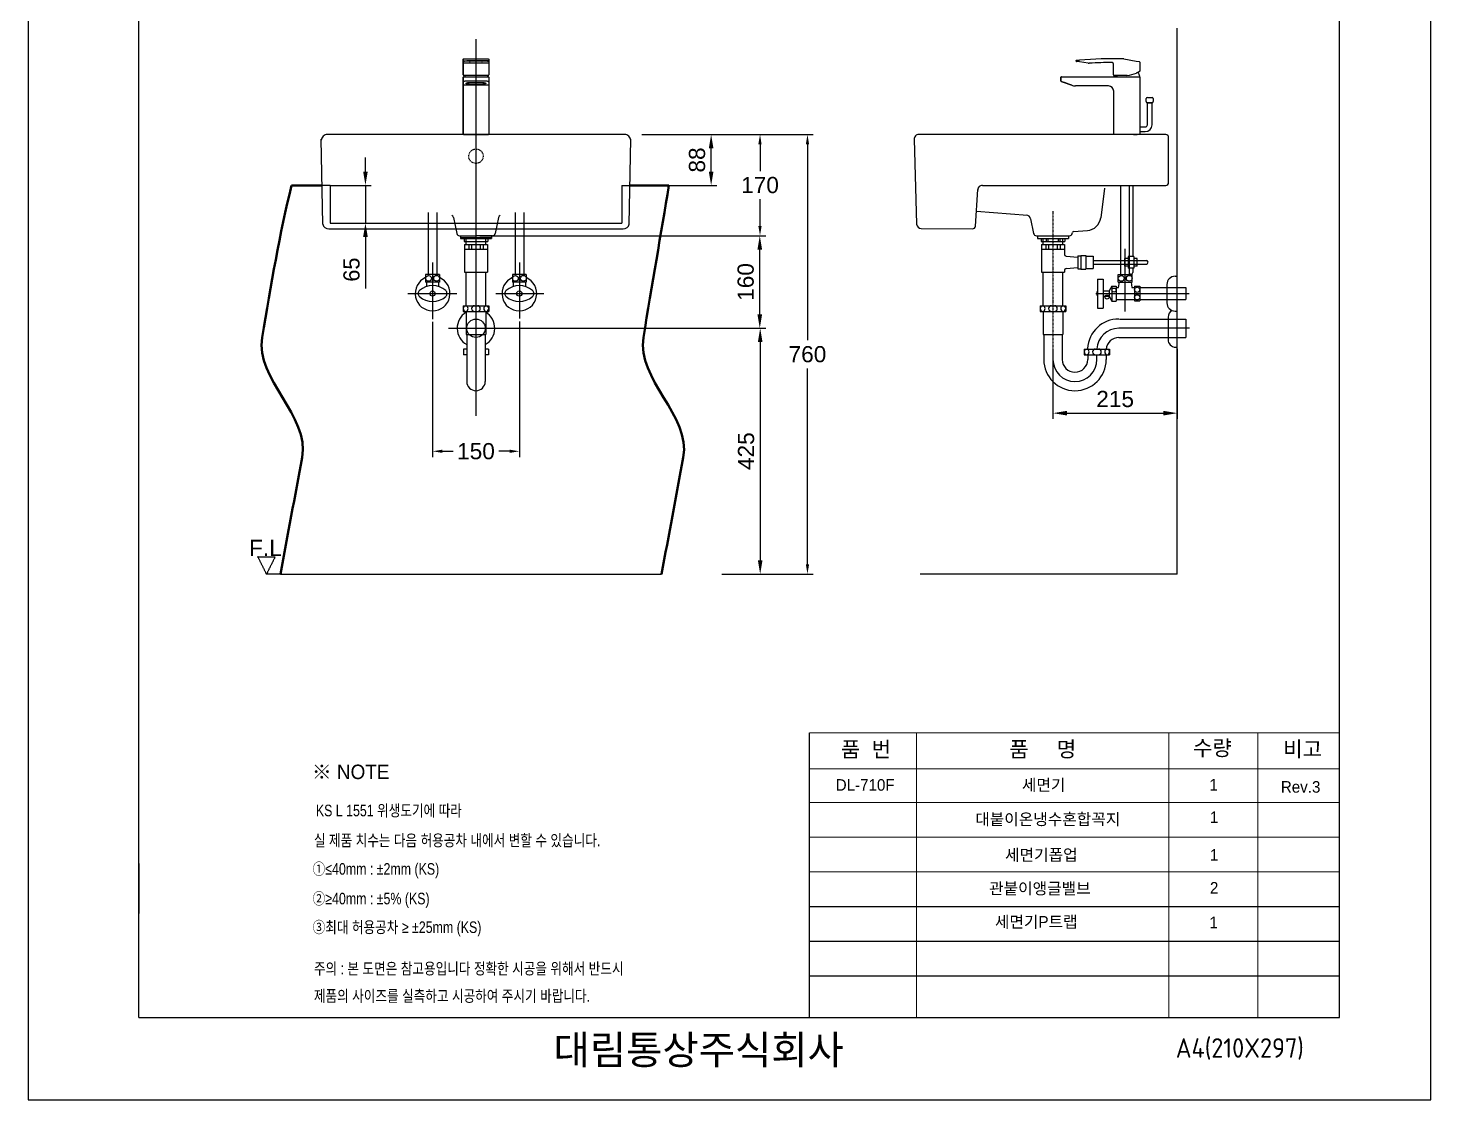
# Model space of a CAD drawing. Header units: millimetres. Extents: x 11354 to 13779, y -332 to 3099.
# Drawn here: x 11354 to 13779, y -332 to 1522 of the extents above; entities that cross this region are included whole.
import ezdxf
from ezdxf.lldxf.tags import DXFTag

# ---------------------------------------------------------------- set-up
doc = ezdxf.new("R2010")
doc.units = ezdxf.units.MM
doc.header["$LTSCALE"] = 0.2
doc.linetypes.add('DashDot', pattern=[9, 5, -2, 0, -2])
doc.linetypes.add('Dashed', pattern=[10, 5, -5])
for name, color, linetype in [('001', 7, 'Continuous'), ('002', 7, 'Continuous'), ('2', 2, 'HIDDEN'), ('BU', 7, 'Continuous'), ('CENTER', 2, 'CENTER'), ('DIMTEXT', 174, 'Continuous'), ('POINT', 7, 'Continuous'), ('YA', 7, 'Continuous')]:
    doc.layers.add(name, color=color, linetype=linetype)
doc.layers.add('DIM', color=3, linetype='Continuous', lineweight=15)
doc.layers.add('LINE', color=7, linetype='Continuous', lineweight=25)
doc.styles.add('ARIAL', font='arial.ttf')
doc.styles.add('h', font='', dxfattribs={"height": 28})
doc.styles.add('MtXpl_', font='')
doc.styles.get("Standard").update_dxf_attribs({"font": 'ISOCP.SHX', "bigfont": 'WHGTXT.SHX'})
doc.styles.add('굴림', font='')
doc.styles.add('스타일1', font='txt.shx', dxfattribs={"bigfont": 'ghs.shx'})
doc.styles.get('h').set_extended_font_data('Haansoft Batang')
doc.styles.get('MtXpl_').set_extended_font_data('Gulim')
doc.styles.get('굴림').set_extended_font_data('援대┝')
tags = doc.linetypes.add('Amconstr', pattern=[9999, 9999, 0]).pattern_tags.tags
tags[6:7] = [DXFTag(74, 4), DXFTag(75, 0), DXFTag(340, '0'), DXFTag(46, 1.0), DXFTag(50, 0.0), DXFTag(44, 0.0), DXFTag(45, 0.0)]
tags[4:5] = [DXFTag(74, 4), DXFTag(75, 0), DXFTag(340, '0'), DXFTag(46, 1.0), DXFTag(50, 0.0), DXFTag(44, 0.0), DXFTag(45, 0.0)]
tags = doc.linetypes.add('CENTER', pattern=[50.8, 31.75, -6.35, 6.35, -6.35]).pattern_tags.tags
tags[10:11] = [DXFTag(74, 4), DXFTag(75, 0), DXFTag(340, '0'), DXFTag(46, 1.0), DXFTag(50, 0.0), DXFTag(44, 0.0), DXFTag(45, 0.0)]
tags[8:9] = [DXFTag(74, 4), DXFTag(75, 0), DXFTag(340, '0'), DXFTag(46, 1.0), DXFTag(50, 0.0), DXFTag(44, 0.0), DXFTag(45, 0.0)]
tags[6:7] = [DXFTag(74, 4), DXFTag(75, 0), DXFTag(340, '0'), DXFTag(46, 1.0), DXFTag(50, 0.0), DXFTag(44, 0.0), DXFTag(45, 0.0)]
tags[4:5] = [DXFTag(74, 4), DXFTag(75, 0), DXFTag(340, '0'), DXFTag(46, 1.0), DXFTag(50, 0.0), DXFTag(44, 0.0), DXFTag(45, 0.0)]
tags = doc.linetypes.add('HIDDEN', pattern=[9.525, 6.35, -3.175]).pattern_tags.tags
tags[6:7] = [DXFTag(74, 4), DXFTag(75, 0), DXFTag(340, '0'), DXFTag(46, 1.0), DXFTag(50, 0.0), DXFTag(44, 0.0), DXFTag(45, 0.0)]
tags[4:5] = [DXFTag(74, 4), DXFTag(75, 0), DXFTag(340, '0'), DXFTag(46, 1.0), DXFTag(50, 0.0), DXFTag(44, 0.0), DXFTag(45, 0.0)]
doc.dimstyles.new('AM_ISO$0', dxfattribs={"dimtxt": 28, "dimasz": 24, "dimexe": 10, "dimexo": 0, "dimgap": 10, "dimtad": 1, "dimdec": 0, "dimdsep": 46, "dimtxsty": 'h', "dimcen": -5, "dimclrd": 256, "dimclre": 256, "dimclrt": 256, "dimadec": 0, "dimazin": 2, "dimtp": 0.1, "dimtm": 0.1, "dimtfac": 0.71, "dimtdec": 0, "dimtmove": 0, "dimatfit": 3, "dimfxl": 0, "dimlwd": -1, "dimlwe": -1, "dimarcsym": 0})
doc.dimstyles.new('MSADIM', dxfattribs={"dimtxt": 33, "dimasz": 17, "dimexe": 10, "dimexo": 5, "dimgap": 0.09, "dimtad": 0, "dimtih": 1, "dimtoh": 1, "dimdec": 0, "dimzin": 1, "dimdsep": 46, "dimtxsty": 'ARIAL', "dimcen": 0.09, "dimadec": 0, "dimazin": 0, "dimtfac": 1, "dimtdec": 4, "dimtix": 1, "dimtmove": 0, "dimatfit": 3, "dimfxl": 0, "dimtolj": 1, "dimtzin": 1, "dimarcsym": 0})

# ---------------------------------------------------------------- blocks, each defined once
blk = doc.blocks.new('*D52')
at = {"layer": 'Defpoints', "color": 0}
for p in [(12203.4, 1019.4), (12053.4, 1018.5), (12053.4, 789.8)]:
    blk.add_point(p, dxfattribs=at)
at = {"layer": 'DIM', "color": 0, "lineweight": -2}
for p, q in [((12053.4, 1013.5), (12053.4, 779.8)), ((12203.4, 1014.4), (12203.4, 779.8)), ((12070.4, 789.8), (12088.9, 789.8)), ((12186.4, 789.8), (12168, 789.8))]:
    blk.add_line(p, q, dxfattribs=at)
at = {"layer": 'DIM', "color": 0}
for points in [[(12070.4, 792.6), (12070.4, 787), (12053.4, 789.8)], [(12186.4, 792.6), (12186.4, 787), (12203.4, 789.8)]]:
    blk.add_solid(points, dxfattribs=at)
at = {"layer": 'DIM', "color": 0, "insert": (12128.4, 789.8), "char_height": 33, "attachment_point": 5, "style": 'ARIAL'}
blk.add_mtext('\\A1;{\\H0.84848x;150}', dxfattribs=at)
blk = doc.blocks.new('*D53')
at = {"layer": 'Defpoints', "color": 0}
for p in [(12410.4, 1337.5), (12619.5, 1337.5), (12156.9, 1162.5)]:
    blk.add_point(p, dxfattribs=at)
at = {"layer": 'DIM', "color": 0, "lineweight": -2}
for p, q in [((12415.4, 1337.5), (12629.5, 1337.5)), ((12619.5, 1320.5), (12619.5, 1274.3)), ((12619.5, 1179.5), (12619.5, 1225.7)), ((12161.9, 1162.5), (12629.5, 1162.5))]:
    blk.add_line(p, q, dxfattribs=at)
at = {"layer": 'DIM', "color": 0}
for points in [[(12616.6, 1320.5), (12622.3, 1320.5), (12619.5, 1337.5)], [(12616.6, 1179.5), (12622.3, 1179.5), (12619.5, 1162.5)]]:
    blk.add_solid(points, dxfattribs=at)
at = {"layer": 'DIM', "color": 0, "insert": (12619.5, 1250), "char_height": 33, "attachment_point": 5, "style": 'ARIAL'}
blk.add_mtext('\\A1;{\\H0.84848x;170}', dxfattribs=at)
blk = doc.blocks.new('*D54')
at = {"layer": 'Defpoints', "color": 0, "linetype": 'Continuous'}
for p in [(12410.4, 1337.5), (12701.5, 1337.5), (12548.6, 577.5)]:
    blk.add_point(p, dxfattribs=at)
at = {"layer": 'DIM', "color": 0, "linetype": 'Continuous', "lineweight": -2}
for p, q in [((12415.4, 1337.5), (12711.5, 1337.5)), ((12701.5, 1320.5), (12701.5, 981.8)), ((12701.5, 594.5), (12701.5, 933.2)), ((12553.6, 577.5), (12711.5, 577.5))]:
    blk.add_line(p, q, dxfattribs=at)
at = {"layer": 'DIM', "color": 0, "linetype": 'Continuous'}
for points in [[(12698.7, 1320.5), (12704.4, 1320.5), (12701.5, 1337.5)], [(12698.7, 594.5), (12704.4, 594.5), (12701.5, 577.5)]]:
    blk.add_solid(points, dxfattribs=at)
at = {"layer": 'DIM', "color": 0, "linetype": 'Continuous', "insert": (12701.5, 957.5), "char_height": 33, "attachment_point": 5, "style": 'ARIAL'}
blk.add_mtext('\\A1;{\\H0.84848x;760}', dxfattribs=at)
blk = doc.blocks.new('*D63')
at = {"layer": 'Defpoints', "color": 0}
for p in [(12428.3, 1337.5), (12535, 1337.5), (12428.3, 1249.5)]:
    blk.add_point(p, dxfattribs=at)
at = {"layer": 'LINE', "linetype": 'ByBlock'}
for p, q in [((12428.3, 1337.5), (12545, 1337.5)), ((12535, 1273.5), (12535, 1313.5)), ((12428.3, 1249.5), (12545, 1249.5))]:
    blk.add_line(p, q, dxfattribs=at)
at = {"layer": 'LINE'}
for points in [[(12531, 1313.5), (12539, 1313.5), (12535, 1337.5)], [(12531, 1273.5), (12539, 1273.5), (12535, 1249.5)]]:
    blk.add_solid(points, dxfattribs=at)
at = {"layer": 'LINE', "insert": (12510.7, 1293.5), "char_height": 28, "attachment_point": 5, "rotation": 90, "style": 'ARIAL'}
blk.add_mtext('88', dxfattribs=at)
blk = doc.blocks.new('*D64')
at = {"layer": 'Defpoints', "color": 0}
for p in [(12135.2, 1162.5), (12619.1, 1162.5), (12135.2, 1002.5)]:
    blk.add_point(p, dxfattribs=at)
at = {"layer": 'LINE', "linetype": 'ByBlock'}
for p, q in [((12135.2, 1162.5), (12629.1, 1162.5)), ((12619.1, 1026.5), (12619.1, 1138.5)), ((12135.2, 1002.5), (12629.1, 1002.5))]:
    blk.add_line(p, q, dxfattribs=at)
at = {"layer": 'LINE'}
for points in [[(12615.1, 1138.5), (12623.1, 1138.5), (12619.1, 1162.5)], [(12615.1, 1026.5), (12623.1, 1026.5), (12619.1, 1002.5)]]:
    blk.add_solid(points, dxfattribs=at)
at = {"layer": 'LINE', "insert": (12594.8, 1082.5), "char_height": 28, "attachment_point": 5, "rotation": 90, "style": 'ARIAL'}
blk.add_mtext('160', dxfattribs=at)
blk = doc.blocks.new('*D56')
at = {"layer": 'Defpoints', "color": 0}
for p in [(12619.1, 1002.5), (12619.1, 577.5), (12619.8, 577.5)]:
    blk.add_point(p, dxfattribs=at)
at = {"layer": 'LINE', "linetype": 'ByBlock'}
for p, q in [((12619.1, 1002.5), (12629.8, 1002.5)), ((12619.8, 978.5), (12619.8, 601.5)), ((12619.1, 577.5), (12629.8, 577.5))]:
    blk.add_line(p, q, dxfattribs=at)
at = {"layer": 'LINE'}
for points in [[(12615.8, 978.5), (12623.8, 978.5), (12619.8, 1002.5)], [(12615.8, 601.5), (12623.8, 601.5), (12619.8, 577.5)]]:
    blk.add_solid(points, dxfattribs=at)
at = {"layer": 'LINE', "insert": (12595.5, 790), "char_height": 28, "attachment_point": 5, "rotation": 90, "style": 'ARIAL'}
blk.add_mtext('425', dxfattribs=at)
blk = doc.blocks.new('*D65')
at = {"layer": 'Defpoints', "color": 0}
for p in [(13126, 966.7), (13341, 966.7), (13341, 855.7)]:
    blk.add_point(p, dxfattribs=at)
at = {"layer": 'LINE', "linetype": 'ByBlock'}
for p, q in [((13126, 966.7), (13126, 845.7)), ((13341, 966.7), (13341, 845.7)), ((13150, 855.7), (13317, 855.7))]:
    blk.add_line(p, q, dxfattribs=at)
at = {"layer": 'LINE'}
for points in [[(13150, 859.7), (13150, 851.7), (13126, 855.7)], [(13317, 859.7), (13317, 851.7), (13341, 855.7)]]:
    blk.add_solid(points, dxfattribs=at)
at = {"layer": 'LINE', "insert": (13233.5, 880), "char_height": 28, "attachment_point": 5, "style": 'ARIAL'}
blk.add_mtext('215', dxfattribs=at)
blk = doc.blocks.new('*D70')
at = {"layer": 'Defpoints', "color": 0}
for p in [(11876.4, 1249.5), (11876.4, 1184.5), (11937.3, 1184.5)]:
    blk.add_point(p, dxfattribs=at)
at = {"layer": 'LINE', "linetype": 'ByBlock'}
for p, q in [((11937.3, 1273.5), (11937.3, 1297.5)), ((11876.4, 1249.5), (11947.3, 1249.5)), ((11937.3, 1249.5), (11937.3, 1184.5)), ((11876.4, 1184.5), (11947.3, 1184.5)), ((11937.3, 1160.5), (11937.3, 1071.2))]:
    blk.add_line(p, q, dxfattribs=at)
at = {"layer": 'LINE'}
for points in [[(11933.3, 1273.5), (11941.3, 1273.5), (11937.3, 1249.5)], [(11933.3, 1160.5), (11941.3, 1160.5), (11937.3, 1184.5)]]:
    blk.add_solid(points, dxfattribs=at)
at = {"layer": 'LINE', "insert": (11913.3, 1103.9), "char_height": 28, "attachment_point": 5, "rotation": 90, "style": 'h'}
blk.add_mtext('65', dxfattribs=at)

msp = doc.modelspace()

# ---------------------------------------------------------------- linework, layer by layer
at = {"layer": '001', "color": 0, "linetype": 'Continuous'}
for p, q in [((12128.4, 1337.5), (11871.4, 1337.5)), ((12385.4, 1337.5), (12128.4, 1337.5)), ((13321, 1337.5), (12894, 1337.5)), ((11863.5, 1182.4), (11860.9, 1329.4)), ((12393.4, 1182.4), (12395.9, 1329.4)), ((12886, 1329.2), (12890.3, 1182.2)), ((13326, 1254.5), (13326, 1332.5)), ((12991.9, 1179.1), (12996, 1242.2)), ((13003.9, 1249.5), (13294, 1249.5)), ((11873.8, 1174.5), (12128.4, 1174.5)), ((12128.4, 1174.5), (12383.1, 1174.5)), ((12898.2, 1175.2), (12986.9, 1174.5))]:
    msp.add_line(p, q, dxfattribs=at)
for centre, radius, start, end in [((11871.1, 1327.4), 10.1, 88.184, 179.2741), ((12385.8, 1327.4), 10.1, 0.7259, 91.816), ((12894, 1329.5), 8, 90, 182.1728), ((13003.9, 1241.5), 8, 89.9984, 175.237), ((11873.5, 1184.8), 10.3, 193.5104, 272.9346), ((12383.4, 1184.8), 10.3, 267.0654, 346.4896), ((12898.3, 1183.3), 8.14, 187.4423, 269.1422), ((12986.9, 1179.5), 5, 270, 355.2364)]:
    msp.add_arc(centre, radius, start, end, dxfattribs=at)
at = {"layer": '001', "color": 0}
msp.add_open_spline([(13341, 577.5), (13341, 1072.9), (13341, 1521.6)], degree=2, dxfattribs=at)
at = {"layer": '002', "color": 5, "lineweight": 50}
msp.add_line((11862.3, 1249.5), (11809.6, 1249.5), dxfattribs=at)
at = {"layer": '002', "color": 0}
msp.add_line((13294, 1249.5), (13321, 1249.5), dxfattribs=at)
for points in [[(11790.3, 577.5), (12449.3, 577.5)], [(13341, 577.5), (12896.3, 577.5)]]:
    msp.add_lwpolyline(points, dxfattribs=at)
msp.add_arc((13003.9, 1241.5), 8, 90, 180.0017, dxfattribs=at)
at = {"layer": '002', "color": 5, "lineweight": 50}
for points, knots in [([(11809.6, 1249.5), (11789.2, 1167.2), (11774, 1077), (11758.8, 986.7), (11746.7, 914.8), (11841.3, 850.9), (11827.9, 779.2), (11815.4, 712), (11802.8, 644.8), (11790.3, 577.5)], [0, 0, 0, 0, 0.393233, 0.393233, 0.393233, 0.706232, 0.706232, 0.706232, 1, 1, 1, 1]), ([(12449.3, 577.5), (12461.8, 644.8), (12474.4, 712), (12486.9, 779.2), (12500.3, 850.9), (12405.7, 914.8), (12417.8, 986.7), (12433, 1077), (12448.2, 1167.2), (12462.1, 1249.5)], [-1, -1, -1, -1, -0.7062318, -0.7062318, -0.7062318, -0.3932325, -0.3932325, -0.3932325, -0.000011, -0.000011, -0.000011, -0.000011])]:
    msp.add_open_spline(points, degree=3, knots=knots, dxfattribs=at)
at = {"layer": 'BU', "color": 0, "linetype": 'Continuous'}
for p, q in [((12106.4, 1465.3), (12106.4, 1467.5)), ((12106.4, 1467.5), (12106.4, 1467.4)), ((12106.4, 1467.4), (12106.4, 1463.6)), ((12106.4, 1464), (12106.4, 1465.3)), ((12106.4, 1462), (12106.4, 1464)), ((12106.4, 1463.6), (12106.4, 1462.7)), ((12106.4, 1463.2), (12106.4, 1461.9)), ((12106.4, 1440.5), (12106.4, 1463.2)), ((12106.4, 1462.7), (12106.4, 1461.5)), ((12106.4, 1461.9), (12106.4, 1462)), ((12106.4, 1461.5), (12106.4, 1444.7)), ((12107.4, 1468.6), (12149.4, 1468.6)), ((12149.4, 1461), (12107.4, 1461)), ((12112.4, 1464.9), (12112.4, 1464.7)), ((12144.4, 1464.9), (12112.4, 1464.9)), ((12112.4, 1464.7), (12144.4, 1464.7)), ((12118.4, 1464.3), (12117.4, 1464.3)), ((12117.4, 1464.3), (12117.4, 1463.7)), ((12117.4, 1463.7), (12117.4, 1463.5)), ((12117.4, 1463.5), (12118.4, 1463.5)), ((12118.4, 1464.3), (12118.4, 1463.7)), ((12118.4, 1463.5), (12118.4, 1464.3)), ((12118.4, 1463.7), (12118.4, 1463.5)), ((12139.4, 1464.3), (12138.4, 1464.3)), ((12138.4, 1464.3), (12138.4, 1463.7)), ((12138.4, 1463.7), (12138.4, 1463.5)), ((12138.4, 1463.5), (12139.4, 1463.5)), ((12138.4, 1463.5), (12139.4, 1463.5)), ((12139.4, 1464.3), (12139.4, 1463.5)), ((12139.4, 1463.7), (12139.4, 1464.3)), ((12139.4, 1463.5), (12139.4, 1463.7)), ((12139.4, 1463.5), (12139.4, 1463.5)), ((12144.4, 1464.7), (12144.4, 1464.9)), ((12149.4, 1460.9), (12149.4, 1461)), ((12150.4, 1467.6), (12150.4, 1465.3)), ((12150.4, 1465.3), (12150.4, 1464)), ((12150.4, 1464), (12150.4, 1462)), ((12150.4, 1463.2), (12150.4, 1463.2)), ((12150.4, 1463.2), (12150.4, 1440.5)), ((12150.4, 1462), (12150.4, 1461.9)), ((13166, 1464.7), (13166, 1464.9)), ((13166, 1464.9), (13166, 1464.7)), ((13171.8, 1463), (13166.8, 1463.7)), ((13186.9, 1461), (13171.8, 1463)), ((13230.5, 1440.5), (13230.5, 1459.1)), ((13248.4, 1468.4), (13270.1, 1464.6)), ((13270.1, 1464.6), (13275.1, 1463.7)), ((13276, 1462.7), (13276, 1462.6)), ((13276, 1462.6), (13276, 1461.5)), ((13276, 1461.5), (13276, 1447.1)), ((12106.4, 1444.7), (12106.4, 1440.5)), ((12106.4, 1436.5), (12106.4, 1337.5)), ((12106.4, 1428.4), (12106.4, 1436.5)), ((12107.9, 1439.5), (12107.4, 1439.5)), ((12107.4, 1437.5), (12112.4, 1437.5)), ((12149, 1439.5), (12107.9, 1439.5)), ((12112.4, 1437.5), (12144.4, 1437.5)), ((12144.4, 1437.5), (12149.4, 1437.5)), ((12149.4, 1439.5), (12149, 1439.5)), ((12150.4, 1436.5), (12150.4, 1428.4)), ((13139.7, 1436.5), (13139.7, 1430.2)), ((13139.7, 1430.2), (13139.7, 1436.5)), ((13140.7, 1437.5), (13145.7, 1437.5)), ((13145.7, 1437.5), (13270, 1437.5)), ((13245, 1439.5), (13231.5, 1439.5)), ((13232, 1439.5), (13236.4, 1439.5)), ((13247, 1439.5), (13245, 1439.5)), ((13254, 1439.5), (13247, 1439.5)), ((13270, 1437.5), (13275, 1437.5)), ((13275, 1437.5), (13276, 1437.5)), ((13276, 1437.5), (13276, 1436.5)), ((13276, 1436.5), (13276, 1337.5)), ((12106.4, 1423.7), (12106.4, 1428.4)), ((12106.4, 1422.5), (12106.4, 1423.7)), ((12106.4, 1337.5), (12106.4, 1422.5)), ((12149.4, 1422.7), (12107.4, 1422.7)), ((12112.4, 1430.2), (12144.4, 1430.2)), ((12115.4, 1427.2), (12141.4, 1427.2)), ((12115.4, 1427.2), (12115.4, 1424.5)), ((12115.4, 1424.5), (12141.4, 1424.5)), ((12141.4, 1424.5), (12141.4, 1427.2)), ((12150.4, 1428.4), (12150.4, 1423.7)), ((12150.4, 1423.7), (12150.4, 1422.5)), ((12150.4, 1422.5), (12150.4, 1422.5)), ((12150.4, 1422.5), (12150.4, 1337.5)), ((13140.4, 1429.3), (13145.4, 1427.5)), ((13145.4, 1427.5), (13140.4, 1429.3)), ((13145.4, 1427.5), (13158.4, 1422.7)), ((13158.4, 1422.7), (13145.4, 1427.5)), ((13153.5, 1424.5), (13146, 1427.2)), ((13146, 1427.2), (13153.5, 1424.5)), ((13222, 1421.5), (13165.2, 1421.5)), ((13231, 1337.5), (13231, 1412.5)), ((13287.4, 1394.5), (13287.4, 1399.5)), ((13293.4, 1392.5), (13289.3, 1392.5)), ((13289.4, 1401.5), (13297.5, 1401.5)), ((13289.4, 1354.5), (13289.4, 1392.5)), ((13289.4, 1392.5), (13297.4, 1392.5)), ((13295.7, 1392.5), (13291, 1392.5)), ((13297.5, 1392.5), (13293.4, 1392.5)), ((13297.4, 1392.5), (13293.4, 1392.5)), ((13297.4, 1354.5), (13297.4, 1392.5)), ((13299.4, 1399.6), (13299.4, 1394.5)), ((13276, 1374.5), (13276, 1369.5)), ((13276, 1369.5), (13276, 1347.5)), ((12107, 1337.5), (12149.9, 1337.5)), ((13276, 1337.5), (13231, 1337.5)), ((13268.4, 1337.5), (13265.4, 1337.5)), ((13265.4, 1337.5), (13271.4, 1337.5)), ((13276, 1350.5), (13285.4, 1350.5)), ((13276, 1347.5), (13276, 1342.5)), ((13276, 1342.5), (13285.4, 1342.5))]:
    msp.add_line(p, q, dxfattribs=at)
for centre, radius, start, end in [((12149.4, 1461.9), 1, 270, 0), ((13167, 1464.7), 1, 202.1993, 262.1993), ((13167, 1464.7), 1, 202.1993, 262.1993), ((13167, 1464.7), 1, 202.1993, 262.1993), ((13167, 1464.7), 1, 202.1993, 262.1993), ((13239.7, 468.6), 1000, 89.5936, 93.8863), ((13188.3, 1470.9), 10, 262.1993, 272.9349), ((13239.7, 468.6), 993.6, 90.6538, 92.9349), ((13227.2, 1459), 3.34, 2.007, 69.3544), ((13246.7, 1458.5), 10, 80, 89.5936), ((12107.4, 1440.5), 1, 180, 270), ((12107.4, 1436.5), 1, 90, 180), ((12107.4, 1436.5), 1, 90, 180), ((12136.1, 1432.5), 27.6, 165.1842, 169.4357), ((12121.8, 1432.5), 27.6, 10.5643, 14.8158), ((12149.4, 1440.5), 1, 270, 0), ((12149.4, 1436.5), 1, 0, 90), ((13140.7, 1436.5), 1, 90, 180), ((13140.7, 1436.5), 1, 90, 180), ((13231.5, 1440.5), 1, 180, 270), ((13263.1, 1432.5), 27.6, 165.1842, 169.4357), ((13248.4, 1495.1), 55.8, 275.72, 293.156), ((13248.8, 1432.5), 27.6, 10.5643, 27.3016), ((13165.2, 1441.5), 20, 250, 270), ((13165.2, 1441.5), 20, 250, 270), ((13222, 1412.5), 9, 0, 90), ((13289.4, 1399.5), 2, 90, 180), ((13289.3, 1394.5), 1.92, 180, 270), ((13297.5, 1399.6), 1.92, 0, 90), ((13297.5, 1394.5), 1.92, 270, 0), ((13285.4, 1354.5), 12, 270, 0), ((13285.4, 1354.5), 4, 270, 0)]:
    msp.add_arc(centre, radius, start, end, dxfattribs=at)
for points, knots in [([(12106.4, 1467.7), (12106.5, 1467.7), (12106.5, 1467.8), (12106.5, 1468), (12106.7, 1468.2), (12106.9, 1468.4), (12107.1, 1468.5), (12107.3, 1468.6), (12107.4, 1468.6)], [0, 0, 0, 0, 0.097046, 0.215477, 0.366984, 0.6013, 0.806128, 1, 1, 1, 1]), ([(12106.4, 1465.3), (12106.4, 1465.2), (12106.5, 1465.2), (12106.9, 1465.1), (12107.1, 1465.1), (12107.2, 1465.1), (12107.4, 1465.1), (12107.9, 1465), (12108.5, 1465), (12109.2, 1465), (12109.8, 1465), (12110.4, 1464.9), (12111.3, 1464.9), (12112, 1464.9), (12112.4, 1464.9)], [-1, -1, -1, -1, -0.857143, -0.714286, -0.696429, -0.678571, -0.642857, -0.571429, -0.428571, -0.357143, -0.285714, -0.214286, -0.142857, 0, 0, 0, 0]), ([(12106.4, 1464), (12106.4, 1464.1), (12106.8, 1464.3), (12108.6, 1464.6), (12110.6, 1464.7), (12112, 1464.7), (12112.4, 1464.7)], [0, 0, 0, 0, 0.285714, 0.571429, 0.857143, 1, 1, 1, 1]), ([(12150.3, 1465.2), (12150.3, 1465.2), (12150.2, 1465.2), (12149.9, 1465.1), (12149.2, 1465), (12148.4, 1465), (12147.6, 1465), (12146.9, 1464.9), (12145.8, 1464.9), (12144.9, 1464.9), (12144.4, 1464.9)], [0, 0, 0, 0, 0.022938, 0.185782, 0.348626, 0.511469, 0.592891, 0.674313, 0.837156, 1, 1, 1, 1]), ([(12144.4, 1464.7), (12145.3, 1464.7), (12147.1, 1464.7), (12149.3, 1464.5), (12150.1, 1464.3), (12150.3, 1464.2), (12150.3, 1464.2)], [0, 0, 0, 0, 0.32589, 0.651781, 0.977671, 1, 1, 1, 1]), ([(12149.4, 1468.6), (12149.4, 1468.6), (12149.6, 1468.6), (12149.8, 1468.5), (12150, 1468.4), (12150.2, 1468.2), (12150.3, 1468.1), (12150.4, 1467.9), (12150.4, 1467.8), (12150.4, 1467.7), (12150.4, 1467.6), (12150.4, 1467.6)], [0, 0, 0, 0, 0.020818, 0.239105, 0.419032, 0.574027, 0.708164, 0.821662, 0.913084, 0.980269, 1, 1, 1, 1]), ([(13166.9, 1465.9), (13166.8, 1465.9), (13166.5, 1465.8), (13166.3, 1465.7), (13166.1, 1465.5), (13166, 1465.2), (13166, 1465), (13166, 1464.9)], [0, 0, 0, 0, 0.285714, 0.428571, 0.571429, 0.785714, 1, 1, 1, 1]), ([(13166.9, 1465.9), (13166.9, 1465.9), (13167, 1465.9), (13167.3, 1465.9), (13167.7, 1466), (13168.1, 1466), (13168.8, 1466), (13169.7, 1466.1), (13170.8, 1466.2), (13171.5, 1466.2), (13171.9, 1466.3)], [0, 0, 0, 0, 0.142857, 0.285715, 0.357143, 0.428572, 0.571429, 0.714286, 0.857144, 1, 1, 1, 1]), ([(13275.3, 1446.2), (13275.3, 1446.2), (13275.2, 1446.1), (13275, 1446), (13274.6, 1445.8), (13274.3, 1445.6), (13273.9, 1445.4), (13273.5, 1445.2), (13273, 1445), (13272.3, 1444.6), (13271.7, 1444.4), (13271.1, 1444.1), (13270.9, 1444), (13270.8, 1443.9)], [0, 0, 0, 0, 0.022359, 0.196356, 0.283355, 0.370353, 0.457352, 0.522601, 0.631349, 0.718348, 0.892345, 0.935844, 1, 1, 1, 1]), ([(13274.9, 1446), (13274.9, 1446), (13274.9, 1446), (13274.9, 1445.9), (13274.8, 1445.9), (13274.8, 1445.9), (13274.7, 1445.9), (13274.7, 1445.8), (13274.6, 1445.8), (13274.5, 1445.7), (13274.5, 1445.7), (13274.4, 1445.7), (13274.4, 1445.7), (13274.3, 1445.6), (13274.3, 1445.6), (13274.2, 1445.6), (13274.1, 1445.5), (13273.9, 1445.4), (13273.9, 1445.4), (13273.7, 1445.3), (13273.6, 1445.3), (13273.5, 1445.2), (13273.4, 1445.2), (13273.4, 1445.1), (13273.4, 1445.1), (13273.3, 1445.1)], [0, 0, 0, 0, 0.147203, 0.147203, 0.295653, 0.295653, 0.37051, 0.37051, 0.483564, 0.483564, 0.521467, 0.521467, 0.597561, 0.597561, 0.635788, 0.635788, 0.751471, 0.751471, 0.829397, 0.829397, 0.947331, 0.947331, 0.986892, 0.986892, 1, 1, 1, 1]), ([(13275.8, 1447.1), (13275.8, 1447), (13275.8, 1446.8), (13275.7, 1446.5), (13275.6, 1446.3), (13275.4, 1446.2), (13275.3, 1446.2)], [0, 0, 0, 0, 0.250237, 0.500472, 0.750707, 1, 1, 1, 1]), ([(13275.8, 1447.1), (13275.8, 1447.1), (13275.9, 1447.1), (13276, 1447.1), (13276, 1447.1)], [0, 0, 0, 0, 0.15708, 1, 1, 1, 1]), ([(12106.4, 1428.4), (12106.4, 1428.7), (12106.8, 1429.2), (12108.6, 1429.9), (12110.6, 1430.2), (12112, 1430.2), (12112.4, 1430.2)], [0, 0, 0, 0, 0.285714, 0.571429, 0.857143, 1, 1, 1, 1]), ([(12106.4, 1422.5), (12106.4, 1422.5), (12106.4, 1422.5), (12106.4, 1422.4), (12106.5, 1422.3), (12106.5, 1422.2)], [0, 0, 0, 0, 0.003909, 0.003909, 1, 1, 1, 1]), ([(12144.4, 1430.2), (12145.3, 1430.2), (12147.1, 1430.1), (12149.3, 1429.6), (12150.1, 1429.1), (12150.3, 1428.8), (12150.3, 1428.8)], [0, 0, 0, 0, 0.326484, 0.652968, 0.979452, 1, 1, 1, 1]), ([(12150.4, 1422.3), (12150.4, 1422.3), (12150.4, 1422.3), (12150.4, 1422.3), (12150.4, 1422.3)], [0, 0, 0, 0, 0.705199, 1, 1, 1, 1]), ([(13139.7, 1430.2), (13139.7, 1430.1), (13139.7, 1430), (13139.8, 1429.8), (13140, 1429.6), (13140.1, 1429.4), (13140.3, 1429.3), (13140.4, 1429.3)], [0, 0, 0, 0, 0.214286, 0.428571, 0.571429, 0.714286, 1, 1, 1, 1])]:
    msp.add_open_spline(points, degree=3, knots=knots, dxfattribs=at)
for points, weights in [([(12107.4, 1461), (12106.4, 1461), (12106.4, 1462)], [0.999999953455, 0.707106804328, 1]), ([(12150.4, 1462), (12150.4, 1461), (12149.4, 1461)], [1, 0.707106781056, 1]), ([(12107.4, 1422.7), (12106.4, 1422.7), (12106.4, 1423.7)], [0.999999967784, 0.707106797164, 1]), ([(12150.4, 1423.7), (12150.4, 1422.7), (12149.4, 1422.7)], [1, 0.707106781056, 1])]:
    msp.add_rational_spline(points, weights, degree=2, dxfattribs=at)
for points, degree in [([(12150, 1461.1), (12150, 1461), (12150, 1460.9), (12149.9, 1460.8)], 3), ([(12149.9, 1460.8), (12149.9, 1460.9), (12149.9, 1461), (12149.9, 1461)], 3), ([(12150.3, 1465.2), (12150.4, 1465.3), (12150.4, 1465.5)], 2), ([(12150.4, 1465.3), (12150.4, 1465.2), (12150.4, 1465.2), (12150.3, 1465.2)], 3), ([(12150.3, 1464.2), (12150.4, 1464.1), (12150.4, 1464.1), (12150.4, 1464)], 3), ([(12150.4, 1463.8), (12150.4, 1464), (12150.3, 1464.2)], 2), ([(12150.4, 1465.5), (12150.4, 1465.4), (12150.4, 1465.3), (12150.4, 1465.3)], 3), ([(12150.4, 1464), (12150.4, 1464), (12150.4, 1463.9), (12150.4, 1463.8)], 3), ([(13166, 1464.9), (13166, 1465.4), (13166.4, 1465.9), (13166.9, 1465.9)], 3), ([(13166.8, 1463.7), (13166.4, 1463.8), (13166, 1464.2), (13166, 1464.7)], 3), ([(13166.6, 1465.9), (13166.7, 1465.9), (13166.7, 1465.9), (13166.7, 1465.9)], 3), ([(13270.1, 1464.5), (13270.1, 1464.6), (13270.1, 1464.6), (13270.1, 1464.6)], 3), ([(13275.1, 1463.7), (13275.6, 1463.6), (13276, 1463.2), (13276, 1462.7)], 3), ([(13270.8, 1444), (13270.6, 1443.9), (13270.4, 1443.8)], 2), ([(13270.4, 1443.8), (13270.4, 1443.8), (13270.4, 1443.8), (13270.4, 1443.8)], 3), ([(12150.3, 1428.8), (12150.4, 1428.7), (12150.4, 1428.5), (12150.4, 1428.4)], 3), ([(12150.4, 1428.2), (12150.4, 1428.5), (12150.3, 1428.8)], 2), ([(12150.4, 1428.4), (12150.4, 1428.4), (12150.4, 1428.3), (12150.4, 1428.2)], 3), ([(13140.4, 1429.3), (13140, 1429.4), (13139.7, 1429.8), (13139.7, 1430.2)], 3)]:
    msp.add_open_spline(points, degree=degree, dxfattribs=at)
for points, weights in [([(12115.4, 1424.5), (12111.4, 1424.5), (12111.4, 1425.9), (12111.4, 1427.2), (12115.4, 1427.2)], [1, 0.707106781056, 1, 0.707106781056, 1]), ([(12141.4, 1427.2), (12145.4, 1427.2), (12145.4, 1425.9), (12145.4, 1424.5), (12141.4, 1424.5)], [0.999999978873, 0.707106791619, 1, 0.707106781056, 1])]:
    msp.add_rational_spline(points, weights, degree=2, knots=[0, 0, 0, 0.5, 0.5, 1, 1, 1], dxfattribs=at)
at = {"layer": 'CENTER', "color": 0}
for p, q in [((12128.4, 1502.2), (12128.4, 851)), ((12053.4, 1116), (12053.4, 1018.5)), ((12203.4, 1116), (12203.4, 1019.4)), ((13251, 1031.5), (13251, 1139.8)), ((12010.8, 1062.5), (12095.5, 1062.5)), ((12162.6, 1062.5), (12245.5, 1062.5)), ((13199.9, 1062.5), (13361.6, 1062.5)), ((12081.1, 1002.5), (12175.4, 1002.5)), ((13362, 1002.5), (13239.9, 1002.5)), ((13202, 948.5), (13202, 956.5))]:
    msp.add_line(p, q, dxfattribs=at)
at = {"layer": 'CENTER', "color": 0, "linetype": 'DashDot'}
msp.add_line((13126, 1205.1), (13126, 948.5), dxfattribs=at)
at = {"layer": 'CENTER', "color": 0}
for centre, start, end in [((13239.9, 964.5), 89.9995, 176.6714), ((13164, 948.5), 180.0006, 0)]:
    msp.add_arc(centre, 38, start, end, dxfattribs=at)
at = {"layer": 'DIM', "color": 0}
for p, q in [((12704.9, 302.7), (13621.4, 302.7)), ((12890.3, 302.7), (12890.3, -189.3)), ((13326.3, 302.7), (13326.3, -189.3)), ((13480.3, 302.7), (13480.3, -189.3)), ((12704.9, 240.9), (13621.4, 240.9)), ((12704.9, 182.7), (13621.4, 182.7)), ((12704.9, 122.7), (13621.4, 122.7)), ((12704.9, 62.7), (13621.4, 62.7))]:
    msp.add_line(p, q, dxfattribs=at)
at = {"layer": 'DIMTEXT', "color": 0}
msp.add_open_spline([(11781.3, 607.5), (11766.3, 607.5), (11751.3, 607.5), (11758.8, 592.5), (11766.3, 577.5), (11773.8, 592.5), (11781.3, 607.5)], degree=2, knots=[0, 0, 0, 30, 30, 63.54102, 63.54102, 97.082039, 97.082039, 97.082039], dxfattribs=at)
at = {"layer": 'LINE', "linetype": 'Amconstr'}
for p, q in [((13621.4, -189.3), (13621.4, 2978.7)), ((12632.9, -189.3), (12704.9, -189.3))]:
    msp.add_line(p, q, dxfattribs=at)
at = {"layer": 'LINE', "color": 5, "lineweight": 50}
msp.add_line((12394.6, 1249.5), (12462.1, 1249.5), dxfattribs=at)
at = {"layer": 'LINE', "color": 1, "linetype": 'HIDDEN'}
msp.add_line((11876.4, 1184.5), (12380.4, 1184.5), dxfattribs=at)
at = {"layer": 'LINE'}
for p, q in [((12148.9, 1157.5), (12155.4, 1157.5)), ((13337, 1092.3), (13341, 1092.3)), ((13337, 1032.3), (13341, 1032.3)), ((13338, 969.8), (13341, 969.8)), ((11790.3, 577.5), (11766.3, 577.5))]:
    msp.add_line(p, q, dxfattribs=at)
for centre, start, end in [((13321, 1332.5), 0, 90), ((13321, 1254.5), 270, 0)]:
    msp.add_arc(centre, 5, start, end, dxfattribs=at)
at = {"layer": 'POINT', "color": 1, "linetype": 'HIDDEN'}
for p, q in [((11876.4, 1249.5), (11862.3, 1249.5)), ((11876.4, 1249.5), (11876.4, 1184.5)), ((12380.4, 1249.5), (12394.6, 1249.5)), ((12380.4, 1249.5), (12380.4, 1184.5))]:
    msp.add_line(p, q, dxfattribs=at)
at = {"layer": 'POINT', "color": 0}
for p, q in [((13215.3, 1244.5), (13208.6, 1193.5)), ((13243.5, 1095.3), (13243.5, 1249.5)), ((13258, 1249.5), (13258, 1126.5)), ((13258.5, 1095.3), (13258.5, 1249.5)), ((13264, 1249.5), (13264, 1126.5)), ((12045.9, 1202.5), (12045.9, 1095.3)), ((12060.9, 1202.5), (12060.9, 1095.3)), ((12089.4, 1194.1), (12095.1, 1166.5)), ((12167.5, 1194.1), (12161.8, 1166.5)), ((12195.9, 1202.5), (12195.9, 1095.3)), ((12210.9, 1202.5), (12210.9, 1095.3)), ((12993.6, 1204.8), (13082, 1198.2)), ((13087.2, 1191.9), (13092.6, 1166.5)), ((13159.4, 1166.3), (13159.9, 1168.3)), ((13161.7, 1169.8), (13185.5, 1171.5)), ((12100, 1162.5), (12128.4, 1162.5)), ((12101.4, 1162.5), (12101.4, 1157.5)), ((12101.4, 1159.5), (12155.4, 1159.5)), ((12101.4, 1157.5), (12148.9, 1157.5)), ((12107.9, 1157.5), (12107.9, 1152.5)), ((12107.9, 1152.5), (12148.9, 1152.5)), ((12108.4, 1147.5), (12148.4, 1147.5)), ((12108.4, 1147.5), (12108.4, 1099.5)), ((12111.4, 1147.5), (12111.4, 1157.5)), ((12115.9, 1147.5), (12115.9, 1139.5)), ((12120.9, 1147.5), (12120.9, 1139.5)), ((12156.9, 1162.5), (12128.4, 1162.5)), ((12135.9, 1147.5), (12135.9, 1139.5)), ((12140.9, 1147.5), (12140.9, 1139.5)), ((12145.4, 1147.5), (12145.4, 1157.5)), ((12148.4, 1147.5), (12148.4, 1099.5)), ((12148.9, 1157.5), (12148.9, 1152.5)), ((12155.4, 1162.5), (12155.4, 1157.5)), ((13097.5, 1162.5), (13154.6, 1162.5)), ((13099, 1162.5), (13099, 1157.5)), ((13099, 1162.5), (13153, 1162.5)), ((13099, 1157.5), (13153, 1157.5)), ((13105.5, 1157.5), (13105.5, 1152.5)), ((13105.5, 1152.5), (13146.5, 1152.5)), ((13106, 1147.5), (13146, 1147.5)), ((13106, 1147.5), (13106, 1099.5)), ((13109, 1147.5), (13109, 1157.5)), ((13113.5, 1147.5), (13113.5, 1139.5)), ((13114, 1157.5), (13114, 1152.5)), ((13117, 1157.5), (13117, 1152.5)), ((13118.5, 1147.5), (13118.5, 1139.5)), ((13133.5, 1147.5), (13133.5, 1139.5)), ((13135, 1157.5), (13135, 1152.5)), ((13138, 1157.5), (13138, 1152.5)), ((13138.5, 1147.5), (13138.5, 1139.5)), ((13143, 1147.5), (13143, 1157.5)), ((13146, 1147.5), (13146, 1130.3)), ((13146.5, 1157.5), (13146.5, 1152.5)), ((13153, 1162.5), (13153, 1157.5)), ((12108.4, 1139.5), (12148.4, 1139.5)), ((13106, 1139.5), (13146, 1139.5)), ((13109, 1139.5), (13143, 1139.5)), ((13148.7, 1127.3), (13169, 1125.5)), ((13169, 1128), (13174, 1128)), ((13169, 1128), (13169, 1105)), ((13174, 1128.5), (13183, 1128.5)), ((13174, 1128.5), (13174, 1104.5)), ((13183, 1128.5), (13183, 1104.5)), ((13183, 1127.3), (13195.5, 1127.3)), ((13195.5, 1127.3), (13195.5, 1105.8)), ((13195.5, 1119.5), (13287.5, 1119.5)), ((13256, 1123), (13250.5, 1123)), ((13250.5, 1110), (13250.5, 1123)), ((13256, 1126.5), (13256, 1106.5)), ((13266, 1126.5), (13256, 1126.5)), ((13266, 1126.5), (13266, 1106.5)), ((13271.5, 1123), (13266, 1123)), ((13271.5, 1110), (13271.5, 1123)), ((12065.4, 1095.3), (12041.4, 1095.3)), ((12041.4, 1095.3), (12041.4, 1082.3)), ((12065.4, 1095.3), (12065.4, 1082.3)), ((12108.4, 1099.5), (12148.4, 1099.5)), ((12111.4, 1041.5), (12111.4, 1099.5)), ((12145.4, 1041.5), (12145.4, 1099.5)), ((12215.4, 1095.3), (12191.4, 1095.3)), ((12191.4, 1095.3), (12191.4, 1082.3)), ((12215.4, 1095.3), (12215.4, 1082.3)), ((13106, 1099.5), (13146, 1099.5)), ((13109, 1041.5), (13109, 1099.5)), ((13143, 1041.5), (13143, 1099.5)), ((13146, 1102.8), (13146, 1099.5)), ((13148.7, 1105.8), (13169, 1107.5)), ((13169, 1105), (13174, 1105)), ((13174, 1104.5), (13183, 1104.5)), ((13183, 1105.8), (13195.5, 1105.8)), ((13195.5, 1113.5), (13287.5, 1113.5)), ((13239, 1082.3), (13239, 1095.3)), ((13239, 1095.3), (13263, 1095.3)), ((13256, 1110), (13250.5, 1110)), ((13266, 1106.5), (13256, 1106.5)), ((13258, 1106.5), (13258, 1098.8)), ((13263, 1082.3), (13263, 1095.3)), ((13264, 1106.5), (13264, 1098.8)), ((13271.5, 1110), (13266, 1110)), ((12065.4, 1082.3), (12041.4, 1082.3)), ((12042.9, 1082.3), (12042.9, 1074.9)), ((12063.9, 1082.3), (12063.9, 1074.9)), ((12215.4, 1082.3), (12191.4, 1082.3)), ((12192.9, 1082.3), (12192.9, 1074.9)), ((12213.9, 1082.3), (12213.9, 1074.9)), ((13203, 1087.5), (13213, 1087.5)), ((13203, 1087.5), (13203, 1037.5)), ((13213, 1087.5), (13213, 1037.5)), ((13213, 1067.3), (13223, 1067.3)), ((13228, 1075.5), (13223, 1067.3)), ((13223, 1067.3), (13223, 1057.8)), ((13228, 1075.5), (13228, 1049.5)), ((13228, 1075.5), (13235, 1075.5)), ((13235, 1075.5), (13235, 1049.5)), ((13235, 1072.8), (13239.5, 1072.8)), ((13239, 1082.3), (13263, 1082.3)), ((13239.5, 1072.8), (13241, 1082.3)), ((13261, 1082.3), (13262.5, 1072.8)), ((13262.5, 1072.8), (13267, 1072.8)), ((13267, 1075), (13276, 1075)), ((13267, 1075), (13267, 1050)), ((13276, 1075), (13276, 1050)), ((13276, 1072.8), (13326, 1072.8)), ((13323, 1078.3), (13323, 1046.3)), ((13326, 1072.8), (13356, 1072.8)), ((13356, 1072.8), (13356, 1052.3)), ((13213, 1057.8), (13223, 1057.8)), ((13223, 1057.8), (13228, 1049.5)), ((13228, 1049.5), (13235, 1049.5)), ((13235, 1052.3), (13267, 1052.3)), ((13267, 1050), (13276, 1050)), ((13276, 1052.3), (13326, 1052.3)), ((13326, 1052.3), (13356, 1052.3)), ((12106.4, 1041.5), (12106.4, 1031.5)), ((12106.4, 1041.5), (12150.4, 1041.5)), ((12106.4, 1031.5), (12150.4, 1031.5)), ((12111.4, 1031.5), (12111.4, 991.5)), ((12145.4, 1031.5), (12145.4, 991.5)), ((12150.4, 1041.5), (12150.4, 1031.5)), ((13104, 1041.5), (13104, 1031.5)), ((13104, 1041.5), (13148, 1041.5)), ((13104, 1031.5), (13148, 1031.5)), ((13109, 1031.5), (13109, 991.5)), ((13143, 1031.5), (13143, 991.5)), ((13148, 1041.5), (13148, 1031.5)), ((13203, 1037.5), (13213, 1037.5)), ((13325, 1021.8), (13325, 982.8)), ((13240.9, 1018.5), (13328, 1018.5)), ((13326, 1018.5), (13356, 1018.5)), ((13356, 1018.5), (13356, 986.5)), ((12111.4, 991.5), (12145.4, 991.5)), ((12112.4, 991.5), (12112.4, 910.5)), ((12144.4, 991.5), (12144.4, 910.5)), ((13109, 991.5), (13143, 991.5)), ((13110, 991.5), (13110, 948.5)), ((13142, 991.5), (13142, 948.5)), ((13239.9, 986.5), (13328, 986.5)), ((13326, 986.5), (13356, 986.5)), ((12112.4, 966.5), (12106.7, 966.5)), ((12106.7, 966.5), (12106.7, 956.5)), ((12112.4, 956.5), (12106.7, 956.5)), ((12150.2, 966.5), (12144.4, 966.5)), ((12150.2, 956.5), (12144.4, 956.5)), ((12150.2, 966.5), (12150.2, 956.5)), ((13180, 966.5), (13180, 956.5)), ((13180, 966.5), (13224, 966.5)), ((13180, 956.5), (13224, 956.5)), ((13186, 966.5), (13186, 967.7)), ((13186, 956.5), (13186, 948.5)), ((13218, 956.5), (13218, 948.5)), ((13224, 966.5), (13224, 956.5))]:
    msp.add_line(p, q, dxfattribs=at)
at = {"layer": 'POINT', "color": 0, "linetype": 'Dashed'}
msp.add_circle((12128.4, 1300), 12.5, dxfattribs=at)
at = {"layer": 'POINT', "color": 0}
for centre, radius in [((12046.5, 1088.7), 5), ((12060.4, 1088.9), 5), ((12196.5, 1088.7), 5), ((12210.4, 1088.9), 5), ((13244, 1088.7), 5), ((13258, 1088.9), 5), ((13231.5, 1068.5), 3.5), ((13271.5, 1069), 4.5), ((12053.4, 1062.5), 4.5), ((12203.4, 1062.5), 4.5), ((13219.5, 1056.5), 3.5), ((13271.5, 1056), 4.5), ((12128.4, 1002.5), 16)]:
    msp.add_circle(centre, radius, dxfattribs=at)
for centre, radius, start, end in [((12084.5, 1193.1), 5, 11.6941, 62.666), ((12172.4, 1193.1), 5, 117.334, 168.3066), ((13079.4, 1190.2), 8, 12.0948, 83.601), ((13183.7, 1196.4), 25, 274.0026, 353.398), ((12100, 1167.5), 5, 191.6941, 270), ((12156.9, 1167.5), 5, 270, 348.3059), ((13097.5, 1167.5), 5, 192.0958, 270), ((13154.6, 1167.5), 5, 270, 345.6189), ((13161.9, 1167.8), 2, 94.0009, 165.6169), ((13149, 1130.3), 3, 180, 265.0303), ((13287.5, 1116.5), 3, 270, 90), ((13149, 1102.8), 3, 94.9697, 180), ((13261, 1098.8), 3, 180, 0), ((13337, 1078.3), 14, 90, 180), ((12053.4, 1062.5), 30, 113.5781, 66.4217), ((12035.4, 1062.5), 7, 132.501, 227.499), ((12053.4, 1042.9), 33.6, 47.499, 132.501), ((12071.4, 1062.5), 7, 312.501, 47.499), ((12203.4, 1062.5), 30, 113.5781, 66.4217), ((12185.4, 1062.5), 7, 132.501, 227.499), ((12203.4, 1042.9), 33.6, 47.499, 132.501), ((12221.4, 1062.5), 7, 312.501, 47.499), ((12053.4, 1082.2), 33.6, 227.499, 312.501), ((12203.4, 1082.2), 33.6, 227.499, 312.501), ((13209.4, 1062.5), 7.84, 144.9654, 215.0346), ((13337, 1046.3), 14, 180, 270), ((12128.4, 1002.5), 32.5, 121.5389, 240.5076), ((12111.4, 1036.5), 5, 98.6269, 261.3731), ((12109.9, 1036.5), 5, 278.6269, 81.3731), ((12125.9, 1036.5), 5, 90, 270), ((12130.9, 1036.5), 5, 270, 90), ((12146.9, 1036.5), 5, 98.6269, 261.3731), ((12128.4, 1002.5), 32.5, 299.4924, 58.4611), ((12145.4, 1036.5), 5, 278.6269, 81.3731), ((13109, 1036.5), 5, 98.6269, 261.3731), ((13107.5, 1036.5), 5, 278.6269, 81.3731), ((13123.5, 1036.5), 5, 90, 270), ((13128.5, 1036.5), 5, 270, 90), ((13144.5, 1036.5), 5, 98.6269, 261.3731), ((13143, 1036.5), 5, 278.6269, 81.3731), ((13338, 1021.8), 13, 118.0816, 180), ((13239.9, 964.5), 54, 90, 176.6714), ((13239.9, 964.5), 22, 90, 174.7841), ((13338, 982.8), 13, 180, 270), ((13164, 948.5), 54, 180, 0), ((13164, 948.5), 22, 180, 0), ((13185, 961.5), 5, 98.6269, 261.3731), ((13183.5, 961.5), 5, 278.6269, 81.3731), ((13199.5, 961.5), 5, 90, 270), ((13204.5, 961.5), 5, 270, 90), ((13220.5, 961.5), 5, 98.6269, 261.3731), ((13219, 961.5), 5, 278.6269, 81.3731), ((12128.4, 910.5), 16, 180, 0)]:
    msp.add_arc(centre, radius, start, end, dxfattribs=at)
at = {"layer": 'YA', "color": 7}
for p, q in [((11545.4, -189.3), (11545.4, 1908.5)), ((12704.9, -189.3), (12704.9, 302.7)), ((11545.4, 77.2), (11545.4, -9.3)), ((12704.9, 2.7), (13621.4, 2.7)), ((12704.9, -57.3), (13621.4, -57.3)), ((12704.9, -117.3), (13621.4, -117.3)), ((11545.4, -189.3), (12632.9, -189.3)), ((12704.9, -189.3), (13621.4, -189.3))]:
    msp.add_line(p, q, dxfattribs=at)
at = {"layer": 'YA', "color": 0}
msp.add_lwpolyline([(11354, -331.8), (13779.5, -331.8), (13779.5, 3098.6), (11354, 3098.6)], close=True, dxfattribs=at)

# ---------------------------------------------------------------- texts
at = {"color": 3, "style": '굴림', "width": 0.8}
for s, p in [('KS L 1551 위생도기에 따라', (11851.6, 158.7)), ('실 제품 치수는 다음 허용공차 내에서 변할 수 있습니다.', (11848.2, 107)), ('①≤40mm : ±2mm (KS)', (11846, 57.7)), ('②≥40mm : ±5%%% (KS)', (11846, 6.4)), ('③최대 허용공차 ≥ ±25mm (KS)', (11846, -43.1))]:
    msp.add_text(s, height=20, dxfattribs=at).set_placement(p)
at = {"color": 1, "style": '굴림', "width": 0.8}
for s, p in [('주의 : 본 도면은 참고용입니다 정확한 시공을 위해서 반드시', (11848.2, -114.6)), ('제품의 사이즈를 실측하고 시공하여 주시기 바랍니다.', (11848.2, -162))]:
    msp.add_text(s, height=20, dxfattribs=at).set_placement(p)
at = {"layer": '2', "style": 'MtXpl_'}
msp.add_text('※ NOTE', height=25, dxfattribs=at).set_placement((11844.8, 223))
at = {"layer": 'DIM', "color": 0, "attachment_point": 1, "style": '스타일1'}
for s, insert, char_height in [('{\\fGulim|b0|i0|c129|p50;품  번}', (12759.3, 287.9), 26.746), ('{\\fGulim|b0|i0|c129|p50;품     명}', (13050.4, 288.1), 26.746), ('{\\fGulim|b0|i0|c129|p50;수량}', (13368.1, 290.3), 26.746), ('{\\fGulim|b0|i0|c129|p50;비고}', (13524.1, 288.3), 26.746), ('{\\fGulim|b0|i0|c129|p50;1\\P}', (13396.4, 223.2), 20), ('{\\fGulim|b0|i0|c129|p50;Rev.3\\P}', (13520, 219.5), 20), ('{\\fGulim|b0|i0|c129|p50;1\\P}', (13397.3, 167), 20), ('{\\fGulim|b0|i0|c129|p50;1\\P}', (13397.4, 102), 20), ('{\\fGulim|b0|i0|c129|p50;2\\P}', (13397.4, 45), 20), ('{\\fGulim|b0|i0|c129|p50;1\\P}', (13396.4, -15), 20)]:
    msp.add_mtext(s, dxfattribs=dict(at, insert=insert, char_height=char_height))
for s, insert, char_height, width in [('{\\fGulim|b0|i0|c129|p50;DL-710F}', (12750.4, 222.9), 20, 17), ('{\\fGulim|b0|i0|c129|p50;세면기}', (13072.3, 222.8), 20, 147), ('{\\fGulim|b0|i0|c129|p50;대붙이온냉수혼합꼭지}', (12991.6, 163.6), 20, 290), ('{\\fGulim|b0|i0|c129|p50;세면기폽업}', (13043.1, 101.9), 20, 315), ('{\\fGulim|b0|i0|c129|p50;관붙이앵글밸브}', (13015.5, 43.9), 20, 212), ('{\\fGulim|b0|i0|c129|p50;세면기P트랩}', (13025.6, -13.8), 20, 212), ('{\\fGulim|b0|i0|c129|p50;       대림통상주식회사\\P}', (12135.3, -220.1), 50, 1090)]:
    msp.add_mtext(s, dxfattribs=dict(at, insert=insert, char_height=char_height, width=width))
at = {"layer": 'DIMTEXT', "color": 0, "insert": (11736.2, 608.7), "char_height": 35, "width": 99.729, "attachment_point": 7, "line_spacing_factor": 0.963855, "style": 'ARIAL'}
msp.add_mtext('{\\H0.8x;F.L}', dxfattribs=at)
at = {"layer": 'YA', "color": 7}
msp.add_text('A4(210X297)', height=33.819, dxfattribs=at).set_placement((13338.3, -258.8))

# ---------------------------------------------------------------- dimensions: what is measured, and where the dimension line sits
at = {"layer": 'DIM', "color": 0}
dim = msp.add_linear_dim(base=(12619.5, 1337.5), p1=(12156.9, 1162.5), p2=(12410.4, 1337.5), angle=270, text='{\\H0.84848x;170}', dimstyle='MSADIM', override={"dimgap": 10}, dxfattribs=at)
dim.commit()
dim.dimension.update_dxf_attribs({"geometry": '*D53', "text_midpoint": (12619.5, 1250)})
at = {"layer": 'DIM', "color": 0, "linetype": 'Continuous'}
dim = msp.add_linear_dim(base=(12701.5, 1337.5), p1=(12548.6, 577.5), p2=(12410.4, 1337.5), angle=270, text='{\\H0.84848x;<>}', dimstyle='MSADIM', override={"dimgap": 10}, dxfattribs=at)
dim.commit()
dim.dimension.update_dxf_attribs({"geometry": '*D54', "text_midpoint": (12701.5, 957.5)})
at = {"layer": 'DIM', "color": 0}
dim = msp.add_linear_dim(base=(12053.4, 789.8), p1=(12203.4, 1019.4), p2=(12053.4, 1018.5), text='{\\H0.84848x;<>}', dimstyle='MSADIM', override={"dimgap": 10}, dxfattribs=at)
dim.commit()
dim.dimension.update_dxf_attribs({"geometry": '*D52', "text_midpoint": (12128.4, 789.8)})
at = {"layer": 'LINE'}
for base, p1, p2, picture, middle in [((12535, 1337.5), (12428.3, 1249.5), (12428.3, 1337.5), '*D63', (12510.7, 1293.5)), ((12619.1, 1162.5), (12135.2, 1002.5), (12135.2, 1162.5), '*D64', (12594.8, 1082.5)), ((12619.8, 577.5), (12619.1, 1002.5), (12619.1, 577.5), '*D56', (12595.5, 790))]:
    dim = msp.add_linear_dim(base=base, p1=p1, p2=p2, angle=90, dimstyle='AM_ISO$0', override={"dimtxsty": 'ARIAL'}, dxfattribs=at)
    dim.commit()
    dim.dimension.update_dxf_attribs({"geometry": picture, "text_midpoint": middle})
dim = msp.add_linear_dim(base=(11937.3, 1184.5), p1=(11876.4, 1249.5), p2=(11876.4, 1184.5), angle=90, dimstyle='AM_ISO$0', dxfattribs=at)
dim.commit()
dim.dimension.update_dxf_attribs({"geometry": '*D70', "text_midpoint": (11913.3, 1103.9)})
dim = msp.add_linear_dim(base=(13341, 855.7), p1=(13126, 966.7), p2=(13341, 966.7), dimstyle='AM_ISO$0', override={"dimtxsty": 'ARIAL'}, dxfattribs=at)
dim.commit()
dim.dimension.update_dxf_attribs({"geometry": '*D65', "text_midpoint": (13233.5, 880)})

doc.saveas('drawing.dxf')
